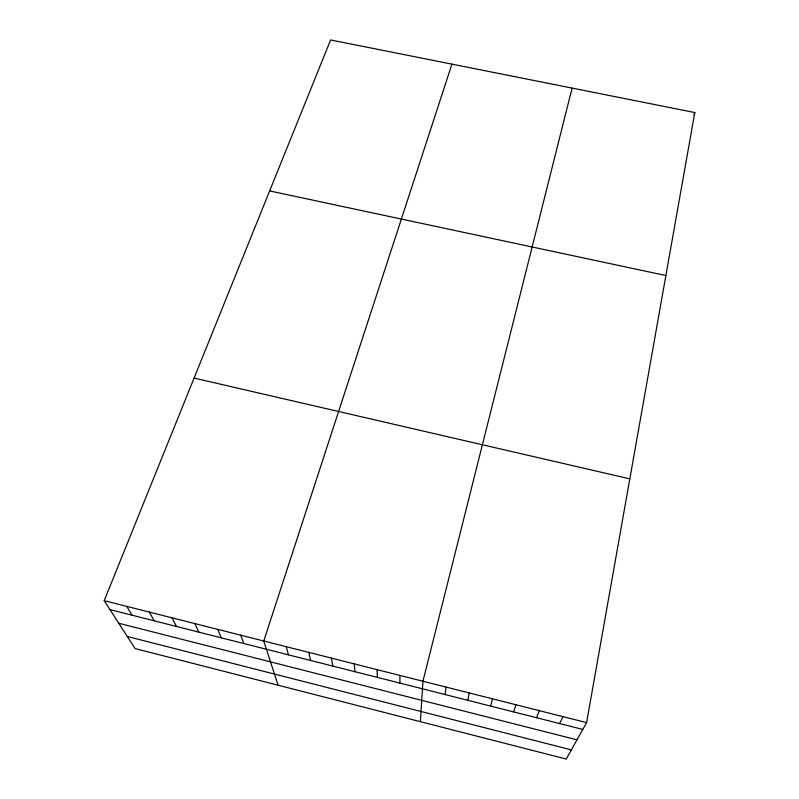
<?xml version="1.0" encoding="UTF-8"?>
<svg xmlns="http://www.w3.org/2000/svg" width="799" height="799" viewBox="0 0 799 799"><rect width="100%" height="100%" fill="white"/><g stroke="black" fill="none" stroke-linecap="round" stroke-linejoin="round"><path stroke-width="1.2" d="M399.909 683.095L399.929 675.425M420.384 721.667L422.931 681.237L572.104 88.09M445.093 694.541L446.042 687.07M586.596 722.606L694.79 112.549L330.606 39.95L104.21 600.678L135.071 648.558L566.231 759.05L586.596 722.606L104.21 600.678M467.815 700.304L469.233 692.933M490.626 706.086L492.514 698.825M694.101 114.756L694.79 112.549M451.914 64.13L263.74 640.998L278.092 685.202M513.537 711.889L515.894 704.728M536.529 717.712L539.365 710.661M559.61 723.564L562.935 716.623M269.653 190.931L665.887 275.535M194.087 378.067L629.822 478.861M109.972 609.617L582.781 729.437M118.771 623.26L576.968 739.834M127.281 636.473L571.355 749.881M126.731 606.371L132.065 615.22M149.343 612.084L154.237 620.833M172.035 617.817L176.499 626.476M194.826 623.58L198.851 632.139M217.708 629.362L221.283 637.822M240.679 635.175L243.815 643.535M286.222 646.681L288.459 654.85M308.784 652.384L310.581 660.453M331.435 658.106L332.784 666.076M354.177 663.859L355.076 671.729M377.008 669.622L377.448 677.402"/></g></svg>
